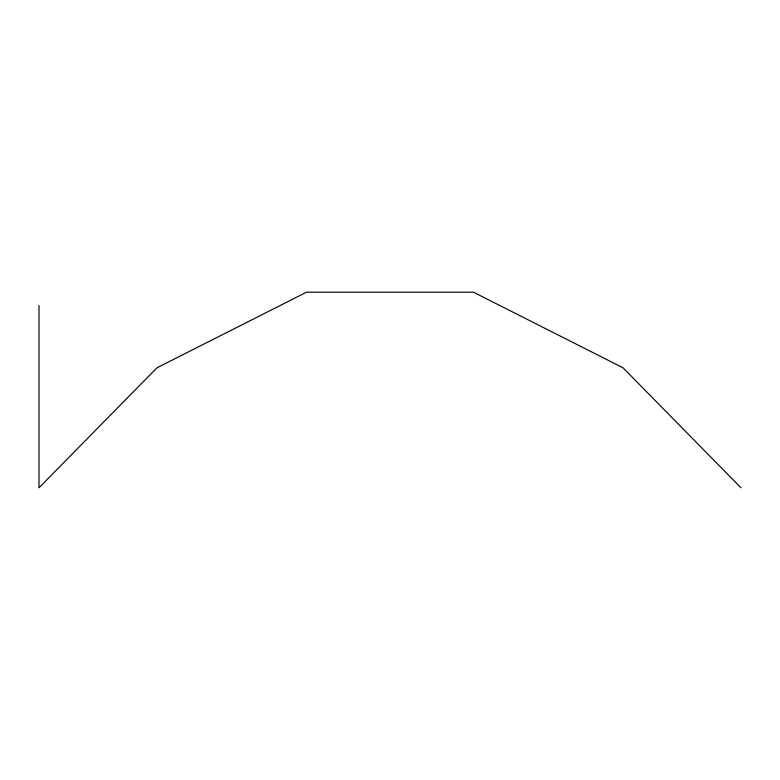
<?xml version="1.0" encoding="UTF-8"?>
<svg xmlns="http://www.w3.org/2000/svg" width="780" height="780" viewBox="0 0 780 780"><rect width="100%" height="100%" fill="white"/><g stroke="black" fill="none" stroke-linecap="round" stroke-linejoin="round"><path stroke-width="1.17" d="M741 487.802L623.025 367.79L473.47 292.198L306.53 292.198L156.975 367.79L39 487.802L39 305.526"/></g></svg>
